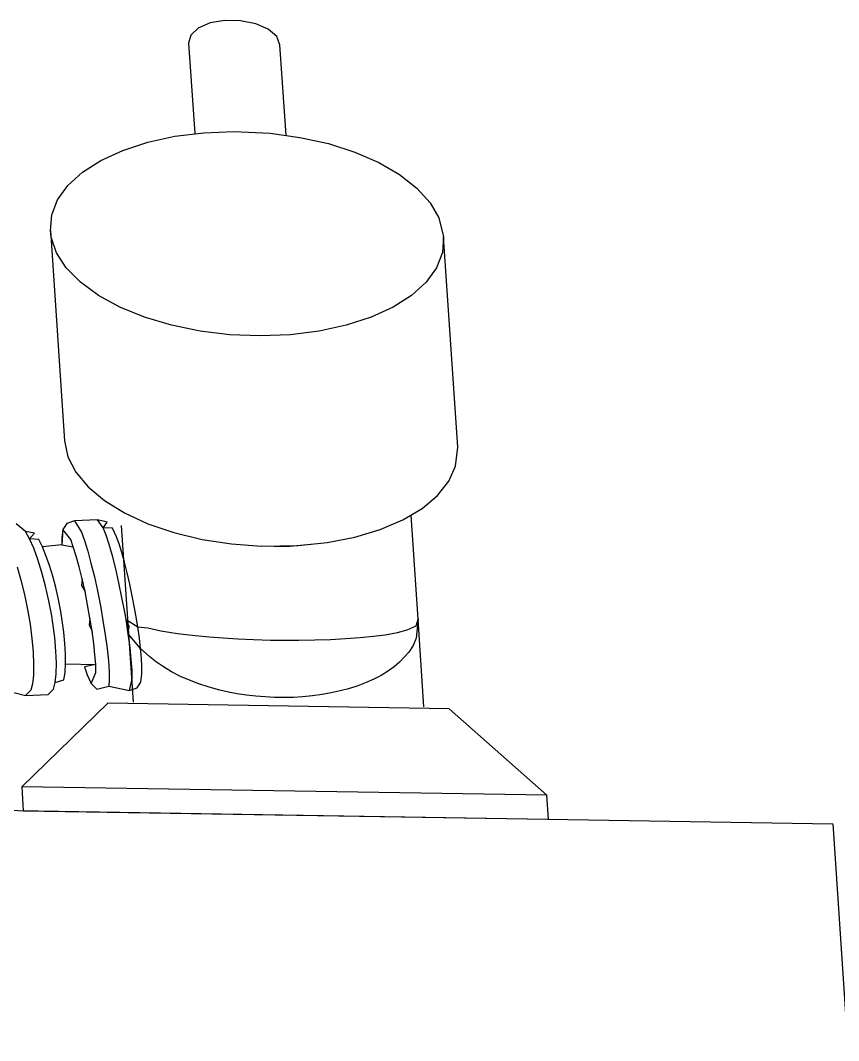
# Model space of a CAD drawing. Extents: x -68 to 264, y 51 to 115.
# Drawn here: x 70.1032 to 70.1837, y 76.1932 to 76.2936 of the extents above; entities that cross this region are included whole.
import ezdxf

# ---------------------------------------------------------------- set-up
doc = ezdxf.new("R2010")
doc.units = 0
doc.layers.get('0').update_dxf_attribs({"linetype": 'CONTINUOUS'})

msp = doc.modelspace()

# ---------------------------------------------------------------- linework, layer by layer
for p, q in [((70.12187, 76.29337), (70.12071, 76.29286)), ((70.12332, 76.29362), (70.12187, 76.29337)), ((70.12488, 76.29359), (70.12332, 76.29362)), ((70.12637, 76.29329), (70.12488, 76.29359)), ((70.1276, 76.29275), (70.12637, 76.29329)), ((70.11998, 76.29217), (70.11976, 76.29138)), ((70.12071, 76.29286), (70.11998, 76.29217)), ((70.12843, 76.29204), (70.1276, 76.29275)), ((70.12875, 76.29123), (70.12843, 76.29204)), ((70.11976, 76.29138), (70.12036, 76.28248)), ((70.12935, 76.28233), (70.12875, 76.29123)), ((70.11574, 76.28163), (70.11841, 76.28221)), ((70.11841, 76.28221), (70.12126, 76.28256)), ((70.12126, 76.28256), (70.1242, 76.28268)), ((70.1242, 76.28268), (70.1278, 76.28251)), ((70.1278, 76.28251), (70.13072, 76.28211)), ((70.13072, 76.28211), (70.13352, 76.28149)), ((70.11329, 76.28083), (70.11574, 76.28163)), ((70.13352, 76.28149), (70.13613, 76.28065)), ((70.10931, 76.27869), (70.11113, 76.27984)), ((70.11113, 76.27984), (70.11329, 76.28083)), ((70.13613, 76.28065), (70.13848, 76.27963)), ((70.13848, 76.27963), (70.14053, 76.27844)), ((70.10787, 76.27738), (70.10931, 76.27869)), ((70.14053, 76.27844), (70.14223, 76.27711)), ((70.10685, 76.27597), (70.10787, 76.27738)), ((70.14223, 76.27711), (70.14353, 76.27568)), ((70.10628, 76.27447), (70.10685, 76.27597)), ((70.14353, 76.27568), (70.1444, 76.27418)), ((70.10615, 76.27294), (70.10628, 76.27447)), ((70.1444, 76.27418), (70.14486, 76.27231)), ((70.10623, 76.27228), (70.10615, 76.27294)), ((70.10615, 76.27294), (70.10754, 76.25223)), ((70.10676, 76.27075), (70.10623, 76.27228)), ((70.14486, 76.27231), (70.14474, 76.27077)), ((70.14625, 76.2516), (70.14486, 76.27231)), ((70.10772, 76.26926), (70.10676, 76.27075)), ((70.14474, 76.27077), (70.14416, 76.26928)), ((70.10911, 76.26784), (70.10772, 76.26926)), ((70.14416, 76.26928), (70.14314, 76.26786)), ((70.11088, 76.26654), (70.10911, 76.26784)), ((70.14314, 76.26786), (70.1417, 76.26656)), ((70.113, 76.26538), (70.11088, 76.26654)), ((70.1417, 76.26656), (70.13988, 76.2654)), ((70.11541, 76.2644), (70.113, 76.26538)), ((70.13988, 76.2654), (70.13772, 76.26441)), ((70.11807, 76.26361), (70.11541, 76.2644)), ((70.13772, 76.26441), (70.13528, 76.26362)), ((70.12089, 76.26303), (70.11807, 76.26361)), ((70.12383, 76.26268), (70.12089, 76.26303)), ((70.1326, 76.26304), (70.12975, 76.26268)), ((70.13528, 76.26362), (70.1326, 76.26304)), ((70.12681, 76.26256), (70.12383, 76.26268)), ((70.12975, 76.26268), (70.12681, 76.26256)), ((70.10754, 76.25223), (70.10787, 76.25068)), ((70.14604, 76.24974), (70.14625, 76.2516)), ((70.10787, 76.25068), (70.10865, 76.24917)), ((70.14537, 76.24826), (70.14604, 76.24974)), ((70.10865, 76.24917), (70.10987, 76.24772)), ((70.10987, 76.24772), (70.11148, 76.24637)), ((70.14426, 76.24687), (70.14537, 76.24826)), ((70.14274, 76.24559), (70.14426, 76.24687)), ((70.11148, 76.24637), (70.11346, 76.24514)), ((70.11346, 76.24514), (70.11575, 76.24408)), ((70.14084, 76.24447), (70.14274, 76.24559)), ((70.14234, 76.23469), (70.14166, 76.24491)), ((70.1037, 76.24331), (70.1028, 76.24407)), ((70.10778, 76.2441), (70.10739, 76.24352)), ((70.10852, 76.24435), (70.10778, 76.2441)), ((70.11078, 76.24446), (70.10852, 76.24435)), ((70.10852, 76.24435), (70.10922, 76.24325)), ((70.11134, 76.24369), (70.11078, 76.24446)), ((70.11173, 76.24422), (70.11078, 76.24446)), ((70.11134, 76.24369), (70.11173, 76.24422)), ((70.11313, 76.24391), (70.1143, 76.22652)), ((70.11575, 76.24408), (70.11831, 76.24321)), ((70.13862, 76.24352), (70.14084, 76.24447)), ((70.1041, 76.24259), (70.1037, 76.24331)), ((70.10459, 76.24316), (70.1037, 76.24331)), ((70.1041, 76.24259), (70.10459, 76.24316)), ((70.10739, 76.24352), (70.10728, 76.24272)), ((70.10728, 76.24272), (70.10729, 76.242)), ((70.10739, 76.24352), (70.10729, 76.242)), ((70.10815, 76.24253), (70.10739, 76.24352)), ((70.10922, 76.24325), (70.10952, 76.24242)), ((70.11163, 76.24296), (70.11134, 76.24369)), ((70.11227, 76.24364), (70.11134, 76.24369)), ((70.11194, 76.24203), (70.11163, 76.24296)), ((70.11267, 76.2428), (70.11227, 76.24364)), ((70.11293, 76.24209), (70.11267, 76.2428)), ((70.11831, 76.24321), (70.12108, 76.24254)), ((70.1334, 76.24223), (70.13612, 76.24277)), ((70.13612, 76.24277), (70.13862, 76.24352)), ((70.10452, 76.24166), (70.1041, 76.24259)), ((70.105, 76.24253), (70.1041, 76.24259)), ((70.10537, 76.24179), (70.105, 76.24253)), ((70.10729, 76.242), (70.10537, 76.24179)), ((70.10572, 76.24094), (70.10537, 76.24179)), ((70.10729, 76.242), (70.10841, 76.24181)), ((70.10841, 76.24181), (70.10815, 76.24253)), ((70.1087, 76.2409), (70.10841, 76.24181)), ((70.10952, 76.24242), (70.10983, 76.24139)), ((70.11226, 76.24091), (70.11194, 76.24203)), ((70.11319, 76.24125), (70.11293, 76.24209)), ((70.12108, 76.24254), (70.12398, 76.24209)), ((70.12398, 76.24209), (70.12694, 76.24187)), ((70.12694, 76.24187), (70.13053, 76.24193)), ((70.12938, 76.2418), (70.12694, 76.24187)), ((70.1318, 76.24203), (70.12938, 76.2418)), ((70.13053, 76.24193), (70.1334, 76.24223)), ((70.10493, 76.24055), (70.10452, 76.24166)), ((70.10606, 76.23998), (70.10572, 76.24094)), ((70.10899, 76.23984), (70.1087, 76.2409)), ((70.10983, 76.24139), (70.11015, 76.24019)), ((70.11258, 76.23965), (70.11226, 76.24091)), ((70.11345, 76.2403), (70.11319, 76.24125)), ((70.10288, 76.23983), (70.10326, 76.23851)), ((70.10532, 76.23929), (70.10493, 76.24055)), ((70.10638, 76.23892), (70.10606, 76.23998)), ((70.10928, 76.23866), (70.10899, 76.23984)), ((70.11015, 76.24019), (70.11048, 76.23887)), ((70.11372, 76.23926), (70.11345, 76.2403)), ((70.10568, 76.23792), (70.10532, 76.23929)), ((70.10668, 76.2378), (70.10638, 76.23892)), ((70.11048, 76.23887), (70.11079, 76.23746)), ((70.1129, 76.23827), (70.11258, 76.23965)), ((70.11397, 76.23814), (70.11372, 76.23926)), ((70.10326, 76.23851), (70.10361, 76.2371)), ((70.10601, 76.23648), (70.10568, 76.23792)), ((70.10694, 76.23663), (70.10668, 76.2378)), ((70.10928, 76.23866), (70.10922, 76.23801)), ((70.10922, 76.23801), (70.10956, 76.2374)), ((70.10956, 76.2374), (70.10928, 76.23866)), ((70.1132, 76.23683), (70.1129, 76.23827)), ((70.11421, 76.23698), (70.11397, 76.23814)), ((70.10361, 76.2371), (70.10391, 76.23565)), ((70.10982, 76.23609), (70.10956, 76.2374)), ((70.11079, 76.23746), (70.11107, 76.236)), ((70.11347, 76.23537), (70.1132, 76.23683)), ((70.11444, 76.2358), (70.11421, 76.23698)), ((70.10628, 76.23501), (70.10601, 76.23648)), ((70.10717, 76.23544), (70.10694, 76.23663)), ((70.11005, 76.23477), (70.10982, 76.23609)), ((70.11107, 76.236), (70.11133, 76.23454)), ((70.11457, 76.23509), (70.11444, 76.2358)), ((68.88964, 76.23556), (70.18317, 76.21454)), ((70.10391, 76.23565), (70.10415, 76.23419)), ((70.1064, 76.2343), (70.10628, 76.23501)), ((70.10732, 76.23457), (70.10717, 76.23544)), ((70.11005, 76.23477), (70.10996, 76.23413)), ((70.11026, 76.23349), (70.11005, 76.23477)), ((70.1136, 76.23465), (70.11347, 76.23537)), ((70.11475, 76.23393), (70.11457, 76.23509)), ((70.14215, 76.23403), (70.14234, 76.23469)), ((70.14234, 76.23469), (70.14216, 76.23281)), ((70.14292, 76.22606), (70.14234, 76.23469)), ((70.10415, 76.23419), (70.10434, 76.23277)), ((70.10658, 76.23288), (70.1064, 76.2343)), ((70.10747, 76.23341), (70.10732, 76.23457)), ((70.10996, 76.23413), (70.11026, 76.23349)), ((70.11133, 76.23454), (70.11155, 76.23313)), ((70.11382, 76.23324), (70.1136, 76.23465)), ((70.1136, 76.23465), (70.11475, 76.23393)), ((70.11391, 76.23397), (70.1136, 76.23465)), ((70.11382, 76.23324), (70.11391, 76.23397)), ((70.11491, 76.23282), (70.11475, 76.23393)), ((70.11475, 76.23393), (70.11576, 76.23383)), ((70.11576, 76.23383), (70.11704, 76.23355)), ((70.14128, 76.23363), (70.14215, 76.23403)), ((70.10434, 76.23277), (70.10446, 76.23144)), ((70.1067, 76.23155), (70.10658, 76.23288)), ((70.10759, 76.2323), (70.10747, 76.23341)), ((70.11042, 76.23228), (70.11026, 76.23349)), ((70.11155, 76.23313), (70.11173, 76.2318)), ((70.11399, 76.23191), (70.11382, 76.23324)), ((70.11503, 76.23179), (70.11382, 76.23324)), ((70.11503, 76.23179), (70.11491, 76.23282)), ((70.11704, 76.23355), (70.11868, 76.23329)), ((70.11868, 76.23329), (70.11952, 76.23318)), ((70.11952, 76.23318), (70.12043, 76.23308)), ((70.12043, 76.23308), (70.12177, 76.23295)), ((70.12177, 76.23295), (70.12316, 76.23284)), ((70.12316, 76.23284), (70.12459, 76.23275)), ((70.12459, 76.23275), (70.12613, 76.23268)), ((70.12613, 76.23268), (70.12783, 76.23263)), ((70.13219, 76.23264), (70.13372, 76.23269)), ((70.13372, 76.23269), (70.13519, 76.23277)), ((70.13519, 76.23277), (70.13663, 76.23288)), ((70.13663, 76.23288), (70.13794, 76.23301)), ((70.13794, 76.23301), (70.1391, 76.23316)), ((70.1391, 76.23316), (70.14033, 76.23339)), ((70.14033, 76.23339), (70.14128, 76.23363)), ((70.14216, 76.23281), (70.14186, 76.23211)), ((70.10765, 76.23125), (70.10759, 76.2323)), ((70.11054, 76.23119), (70.11042, 76.23228)), ((70.11173, 76.2318), (70.11186, 76.23059)), ((70.11412, 76.23071), (70.11399, 76.23191)), ((70.11512, 76.23085), (70.11503, 76.23179)), ((70.11595, 76.23098), (70.11503, 76.23179)), ((70.12783, 76.23263), (70.12874, 76.23262)), ((70.12874, 76.23262), (70.12968, 76.23261)), ((70.12968, 76.23261), (70.1306, 76.23262)), ((70.1306, 76.23262), (70.13219, 76.23264)), ((70.14186, 76.23211), (70.14143, 76.23143)), ((70.10446, 76.23144), (70.1045, 76.23023)), ((70.10675, 76.23034), (70.1067, 76.23155)), ((70.10765, 76.2303), (70.10765, 76.23125)), ((70.11061, 76.23023), (70.11054, 76.23119)), ((70.11419, 76.22966), (70.11412, 76.23071)), ((70.11517, 76.23002), (70.11512, 76.23085)), ((70.11659, 76.23047), (70.11595, 76.23098)), ((70.14143, 76.23143), (70.14053, 76.23044)), ((70.1045, 76.23023), (70.10448, 76.22919)), ((70.10672, 76.2293), (70.10675, 76.23034)), ((70.1076, 76.22945), (70.10765, 76.2303)), ((70.10765, 76.2303), (70.11061, 76.23023)), ((70.11061, 76.23023), (70.1095, 76.22999)), ((70.1095, 76.22999), (70.10978, 76.22922)), ((70.11063, 76.22945), (70.11061, 76.23023)), ((70.11186, 76.23059), (70.11193, 76.22955)), ((70.11421, 76.22882), (70.11419, 76.22966)), ((70.11517, 76.2293), (70.11517, 76.23002)), ((70.1173, 76.22998), (70.11659, 76.23047)), ((70.11809, 76.2295), (70.1173, 76.22998)), ((70.13998, 76.22998), (70.13934, 76.22953)), ((70.14053, 76.23044), (70.13998, 76.22998)), ((70.10448, 76.22919), (70.10438, 76.22833)), ((70.10663, 76.22844), (70.10672, 76.2293)), ((70.10663, 76.22844), (70.10748, 76.22873)), ((70.10748, 76.22873), (70.1076, 76.22945)), ((70.10978, 76.22922), (70.11018, 76.22837)), ((70.11018, 76.22837), (70.11063, 76.22945)), ((70.11195, 76.22871), (70.11191, 76.22808)), ((70.11193, 76.22955), (70.11195, 76.22871)), ((70.11393, 76.22767), (70.11421, 76.22882)), ((70.11506, 76.2285), (70.11517, 76.2293)), ((70.11896, 76.22906), (70.11809, 76.2295)), ((70.11983, 76.22867), (70.11896, 76.22906)), ((70.12077, 76.22831), (70.11983, 76.22867)), ((70.13799, 76.22878), (70.13723, 76.22844)), ((70.1387, 76.22915), (70.13799, 76.22878)), ((70.13934, 76.22953), (70.1387, 76.22915)), ((70.10422, 76.2277), (70.10371, 76.22716)), ((70.10438, 76.22833), (70.10422, 76.2277)), ((70.10595, 76.22727), (70.10646, 76.22781)), ((70.10646, 76.22781), (70.10663, 76.22844)), ((70.11018, 76.22837), (70.11072, 76.2278)), ((70.11072, 76.2278), (70.11191, 76.22808)), ((70.11191, 76.22808), (70.11393, 76.22767)), ((70.11393, 76.22767), (70.11468, 76.22792)), ((70.11468, 76.22792), (70.11506, 76.2285)), ((70.12177, 76.22799), (70.12077, 76.22831)), ((70.12282, 76.22771), (70.12177, 76.22799)), ((70.12367, 76.22751), (70.12282, 76.22771)), ((70.13551, 76.22784), (70.13468, 76.22762)), ((70.1364, 76.22813), (70.13551, 76.22784)), ((70.13723, 76.22844), (70.1364, 76.22813)), ((70.10256, 76.22747), (70.10371, 76.22716)), ((70.10371, 76.22716), (70.10595, 76.22727)), ((70.12455, 76.22735), (70.12367, 76.22751)), ((70.12545, 76.22721), (70.12455, 76.22735)), ((70.12636, 76.2271), (70.12545, 76.22721)), ((70.12729, 76.22703), (70.12636, 76.2271)), ((70.12821, 76.22698), (70.12729, 76.22703)), ((70.12914, 76.22697), (70.12821, 76.22698)), ((70.13007, 76.22699), (70.12914, 76.22697)), ((70.13098, 76.22705), (70.13007, 76.22699)), ((70.13194, 76.22714), (70.13098, 76.22705)), ((70.13289, 76.22727), (70.13194, 76.22714)), ((70.1338, 76.22743), (70.13289, 76.22727)), ((70.13468, 76.22762), (70.1338, 76.22743)), ((70.11182, 76.22641), (70.10333, 76.2182)), ((70.14542, 76.22586), (70.11182, 76.22641)), ((70.15503, 76.21736), (70.14542, 76.22586)), ((70.15503, 76.21736), (70.10333, 76.2182)), ((70.10333, 76.2182), (70.10349, 76.21583)), ((70.15519, 76.21499), (70.15503, 76.21736)), ((70.10349, 76.21583), (70.15519, 76.21499)), ((70.18317, 76.21454), (70.20438, 75.89891))]:
    msp.add_line(p, q)

doc.saveas('drawing.dxf')
